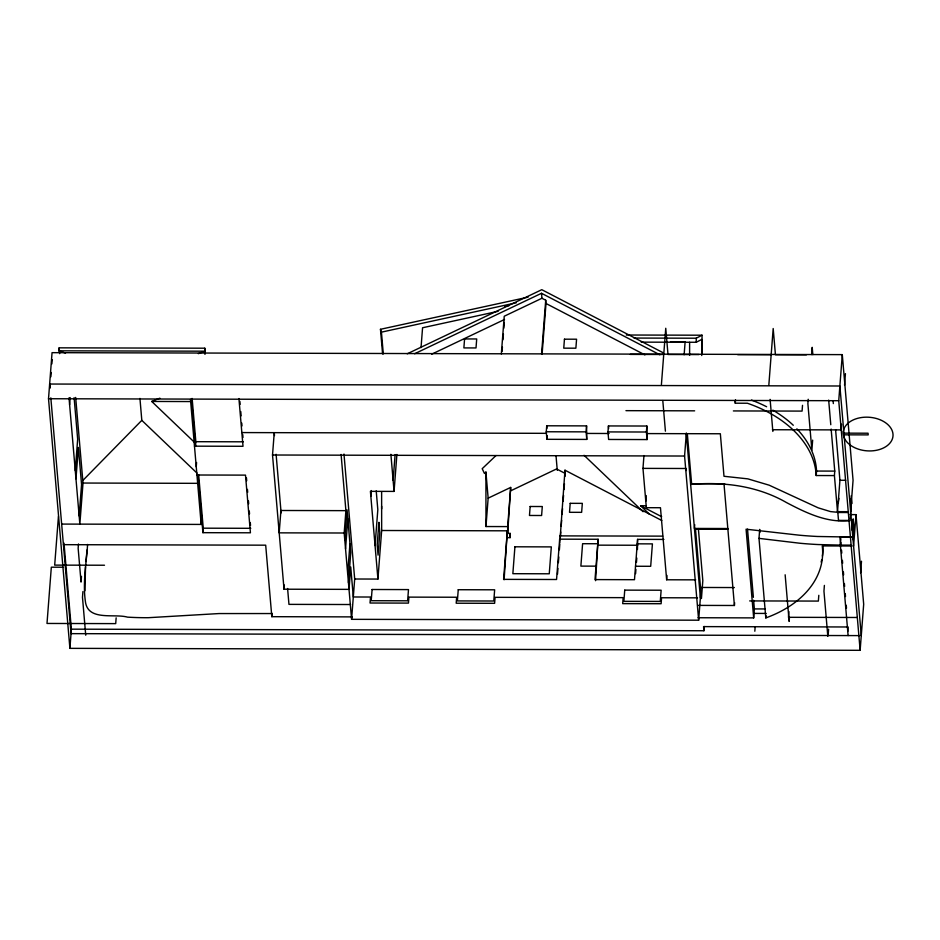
<?xml version="1.0" encoding="UTF-8"?>
<svg xmlns="http://www.w3.org/2000/svg" width="940" height="940" viewBox="0 0 940 940"><rect width="100%" height="100%" fill="white"/><g stroke="black" fill="none" stroke-linecap="round" stroke-linejoin="round"><path stroke-width="1.41" d="M381.652 508.881L381.64 506.214M85.528 566.855L84.929 590.766M850.159 514.615L855.999 514.627L863.684 604.244L860.135 650.316L69.901 648.353L48.516 398.736L52.053 352.664L842.287 354.627L853.062 480.305L850.641 511.677M50.325 383.873L49.996 388.161L49.644 384.037L839.878 385.999L861.263 635.616M50.877 376.752L51.206 372.475M51.864 363.909L52.194 359.632M65.506 353.088L58.938 350.82L59.173 347.835L204.779 348.2L205.261 353.816M58.433 516.53L54.684 565.116L104.493 565.234M69.607 404.682L70.159 397.549M75.259 470.576L77.667 439.203L74.107 397.655M75.964 478.824L78.373 447.452L81.557 484.511L79.136 515.884M69.901 648.353L71.381 629.166L64.002 543.109M75.67 397.432L83.014 483.043L79.853 524.132L69.02 397.808M78.478 543.978L78.149 548.267L81.04 582.083L81.486 576.361M82.92 591.554L82.485 597.323L85.728 635.217M116.149 617.85L115.702 623.62L47 623.455L51.324 567.196L62.933 567.22M192.136 398.443L195.837 441.694L195.496 446.171L191.419 398.595M204.779 348.2L204.791 354.098M196.249 466.769L196.578 462.492M201.618 518.763L201.184 524.426L190.491 399.594M196.954 475.005L245.493 475.123L250.428 532.792L202.911 532.674L203.251 528.186L198.681 474.853M697.504 597.84L661.572 597.758L661.114 603.727L622.691 603.633L623.15 597.652L495.086 597.335L494.616 603.316L456.194 603.221L456.652 597.241L408.912 597.123L408.454 603.104L370.031 603.01L370.489 597.029L353.299 596.982L350.738 567.02L349.01 589.368L284.021 589.204L272.518 455.007L274.245 432.659L274.492 435.572M352.371 616.887L271.813 616.687L272.071 613.327M284.021 589.204L284.35 585.009M700.758 592.823L698.655 620.2L351.584 619.331L344.181 533.004L345.908 510.655L341.091 454.443M344.757 539.701L347.06 509.821L350.738 552.79L348.446 582.671M345.544 548.831L347.835 518.951M347.659 573.541L349.962 543.661M351.584 619.331L354.686 579.005L343.981 454.055M370.842 496.297L371.277 490.551M375.06 545.553L377.821 509.691L376.212 490.856M354.686 579.005L377.927 579.063L381.663 530.501L381.628 491.679M393.12 480.399L395.106 454.584M377.927 579.063L370.419 491.35L394.06 491.409L396.903 454.466M421.038 347.6L422.565 327.755L498.141 311.305M488.154 498.153L510.679 487.425L507.671 526.588L485.968 526.541L488.154 498.153L485.921 472.08L484.464 473.466L482.197 468.696L495.991 455.559M501.337 353.934L504.24 316.228L541.945 298.262L545.717 300.224L545.999 303.491L542.086 354.321M502.066 351.396L502.406 347.048M502.959 339.798L503.405 333.994M503.852 328.189L504.298 322.385M381.663 530.501L507.341 530.818L503.605 579.369L556.562 579.498L559.664 539.161L598.11 539.266L595.561 580.685M504.11 579.733L507.341 530.818M510.209 537.692L510.197 533.415L507.671 533.403L510.679 487.425M510.197 533.415L509.88 537.645L507.341 537.633M541.581 353.957L545.717 300.224M546.269 431.765L546.728 425.785L586.572 425.89L586.76 439.415L546.915 439.309L546.269 431.765L586.114 431.86L586.76 439.415M546.915 439.309L547.197 435.725M560.04 539.713L564.975 470.2L661.807 520.513M557.502 574.164L557.949 568.43M558.384 562.696L558.83 556.962M559.382 549.794L559.817 544.06M560.181 539.313L560.745 531.993M561.204 526.141L561.65 520.29M562.096 514.438L562.555 508.587M563.107 501.267L563.565 495.415M564.012 489.564L564.458 483.712M565.022 476.392L564.975 470.2M586.114 431.86L586.572 425.89M598.11 539.266L595.008 579.592L634.488 579.698L637.59 539.36L663.899 539.431M607.968 431.918L608.439 425.938L646.861 426.031L647.049 439.568L608.627 439.462L607.968 431.918L646.403 432.012L647.049 439.568M695.694 579.851L666.648 579.78L660.468 507.729L646.344 507.694L642.972 468.379L643.959 455.559M646.403 432.012L646.861 426.031M635.593 573.67L635.922 569.405M636.474 562.308L636.791 558.043M637.449 549.512L637.59 539.36M645.792 501.279L646.227 495.545M661.419 384.531L665.755 328.272L667.999 354.498L698.972 354.568M666.648 579.78L666.977 575.456M684.132 354.756L685.131 341.725L670.479 341.69M698.655 620.2L684.579 456.029L686.353 432.976M690.841 481.903L690.653 484.417C723.636 481.527 757.464 485.886 786.463 502.548C806.073 512.841 827.106 523.192 849.971 520.596M694.719 524.685L694.425 528.445L727.818 528.527M71.381 629.166L703.919 630.74L704.248 626.486M847.727 511.666L837.505 511.642L834.414 475.581L816.202 475.534A116.713 78.702 4.4 0 0 747.406 403.237L735.28 403.201L735.538 399.841M698.314 605.395L734.41 605.489L734.634 602.728M768.861 384.789L773.185 328.53L775.441 354.768L806.414 354.838M852.122 545.999L822.241 545.917A116.713 78.702 4.4 0 1 765.806 617.921L758.991 538.373L759.684 529.408L759.931 532.298M698.02 617.745L753.68 617.886L754.362 608.92L753.621 600.225M754.82 631.234L755.161 626.745M765.806 617.921L765.982 615.677M802.525 405.328L802.079 411.097L733.376 410.933M788.918 611.541L788.472 617.31L857.174 617.486M789.471 617.098L789.142 621.422L785.147 574.787M808.212 399.265L807.871 403.589L811.878 450.237L812.654 440.143M811.655 354.545L812.207 347.33L812.83 354.615M816.202 475.534L816.555 471.058A116.713 78.702 4.4 0 0 796.873 428.84M818.811 595.314L818.364 601.083L749.662 600.918M824.392 585.409L823.957 591.178L827.823 636.368M860.135 650.316L838.739 400.71L842.287 354.627M834.414 475.581L834.755 471.105L831.148 429.075M841.547 424.128L841.1 429.897L772.398 429.733M844.543 385.177L845.424 373.638M828.175 634.935L828.61 629.166M837.505 511.642L839.914 480.27L835.578 429.627M838.915 498.306L838.245 503.346M758.991 538.373L799.752 543.226A280.884 189.398 4.4 0 0 818.235 544.554L840.372 545.106L840.865 538.702M840.818 542.545L840.619 545.106L839.925 537.046M850.242 519.021L851.193 500.985M852.11 530.242L852.862 520.431L853.543 528.327L852.674 539.537M853.591 545.999L855.999 514.627M847.763 631.457L848.115 626.98L703.567 626.616L703.919 630.74M860.617 572.765L861.498 561.227M85.963 561.544L87.021 550.029M87.596 544.448C86.327 563.883 82.485 583.587 85.622 603.01C89.23 621.058 114.551 613.42 127.523 617.145A216.153 145.747 4.4 0 0 148.356 617.698L219.043 613.561L271.554 613.55M82.732 480.575L141.811 420.345L139.942 398.419M634.03 338.059L696.246 338.212L702.039 335.204L702.062 354.133M641.186 342.137L696.258 342.266L701.722 339.434L701.734 355.52M407.231 353.804L541.793 289.685L663.323 352.829M414.634 353.745L541.511 293.292L659.833 354.768M431.719 354.18L504.522 319.482M510.961 490.692L556.574 468.954L565.257 473.466M198.352 353.675L204.544 351.184L58.938 350.82M194.604 442.47L151.716 401.451L159.871 398.184M382.58 353.91L380.477 329.294L528.092 297.158M383.309 353.957L381.44 332.149L516.225 302.809M504.991 306.487L509.269 305.559M626.252 335.016L702.039 335.204M630.27 354.404L663.652 354.486M737.712 354.674L771.082 354.756M48.516 398.736L838.739 400.71M151.716 401.451L190.726 401.556M625.946 410.663L694.648 410.839M843.25 433.14L868.043 433.211L868.196 434.891L843.391 434.832M241.839 432.576L545.905 433.328M587.218 433.434L609.085 433.493M647.507 433.587L686.306 433.681L700.37 597.852M195.837 441.694L243.366 441.812M194.486 446.171L243.013 446.288L238.925 398.548M272.518 455.007L684.579 456.029M642.972 468.379L686.141 468.496L686.318 470.541M816.555 471.058L834.755 471.105M839.914 480.27L845.753 480.281M690.595 483.736L724.634 483.818L724.693 484.523M83.014 483.043L198.505 483.336M649.423 514.192L640.587 505.744L646.414 505.767M345.908 510.655L280.919 510.49L279.192 532.851L344.181 533.004M837.822 512.5L847.998 512.523M838.504 520.396L848.679 520.419M61.641 524.085L202.194 524.426M695.494 529.138L727.877 529.208M203.251 528.186L250.78 528.303M559.923 535.882L662.665 536.129M851.393 537.069L817.542 536.481A280.884 189.398 4.4 0 1 799.059 535.165L746.078 529.197L753.68 617.886M839.949 537.21L851.57 537.245M597.769 543.743L582.6 543.708L580.873 566.115L596.042 566.15M637.25 543.837L652.419 543.884L650.692 566.291L635.522 566.256M840.372 545.106L850.794 545.13M598.298 545.153L637.778 545.247M63.415 544.671L265.691 545.177L271.813 616.687M701.146 587.465L734.352 587.559M350.596 604.526L288.956 604.373L287.593 588.499M754.362 608.92L765.148 608.944M754.021 613.409L766.159 613.432M859.806 635.605L71.041 633.642L50.831 397.843M545.999 303.491L644.922 354.885M640.587 505.744L661.689 516.706M584.046 455.289L643.089 511.713M141.811 420.345L196.977 473.09M380.477 329.294L381.44 332.149M851.193 495.803L851.687 503.793L851.217 498.294M833.087 400.687L833.345 403.577M828.669 400.099L830.784 424.727M841.535 550.182L841.782 553.072M842.405 560.322L842.651 563.225M843.391 571.92L843.638 574.81M844.39 583.505L844.637 586.407M845.26 593.645L845.507 596.548M846.247 605.243L846.494 608.145M838.515 520.572L837.81 512.312L830.49 511.595L818.211 507.847L769.155 485.181L747.841 478.86L723.988 476.274L720.346 433.763L687.316 433.681L691.605 483.736M840.442 545.964L848.115 635.581M770.107 399.371L772.856 431.437M747.535 529.161L753.375 597.323M735.045 400.534L735.28 403.201M724.047 484.5L734.41 605.489M698.361 528.562L702.826 580.615L701.44 598.533L695.436 528.445M662.794 400.558L665.414 431.166M608.439 425.938L608.65 428.452M556.045 456.053L557.267 470.329M541.511 293.292L541.945 298.262M546.728 425.785L546.939 428.299M390.887 454.314L394.06 491.409M276.101 454.279L281.119 512.888M239.9 401.439L240.147 404.329M240.769 411.532L241.133 415.856M241.756 423.071L242.003 425.949M242.743 434.597L242.99 437.488M246.456 477.849L246.703 480.728M247.443 489.388L247.69 492.266M248.43 500.914L248.677 503.793M249.288 511.007L249.535 513.886M250.275 522.534L250.534 525.425M197.964 475.005L202.911 532.674M59.173 347.835L59.667 353.663M559.664 539.161L559.782 542.838M696.246 338.212L696.258 342.266M689.607 342.301L689.619 355.367M507.671 526.588L507.671 533.403M485.921 472.08L485.968 526.541M821.725 559.711A116.713 78.702 4.4 0 1 821.137 562.096M822.911 545.118A116.713 78.702 4.4 0 1 822.394 556.092M751.436 400.076A116.713 78.702 4.4 0 1 766.629 406.75M772.833 410.146A116.713 78.702 4.4 0 1 793.289 425.268M843.262 431.789L843.638 436.195A24.969 16.838 4.4 0 0 882.707 448.333A24.969 16.838 4.4 0 0 880.263 419.839A24.969 16.838 4.4 0 0 843.262 431.789M372.087 589.498L371.218 600.707L407.619 600.801L408.489 589.591L372.087 589.498M378.914 522.44L377.187 544.847L378.068 555.14L379.795 532.733L378.914 522.44M464.572 338.94L463.878 347.918L476.016 347.941L476.709 338.964L464.572 338.94M458.25 589.721L457.38 600.918L493.782 601.013L494.652 589.803L458.25 589.721M514.92 546.798L512.852 573.694L549.254 573.788L551.322 546.892L514.92 546.798M530.16 506.496L529.467 515.472L541.605 515.508L542.298 506.531L530.16 506.496M564.447 339.187L563.753 348.164L575.879 348.188L576.572 339.211L564.447 339.187M570.192 503.335L569.511 512.312L581.637 512.335L582.33 503.358L570.192 503.335M624.736 590.132L623.878 601.341L660.28 601.424L661.137 590.226L624.736 590.132M853.191 519.15L853.814 528.503L853.191 519.15"/></g></svg>
